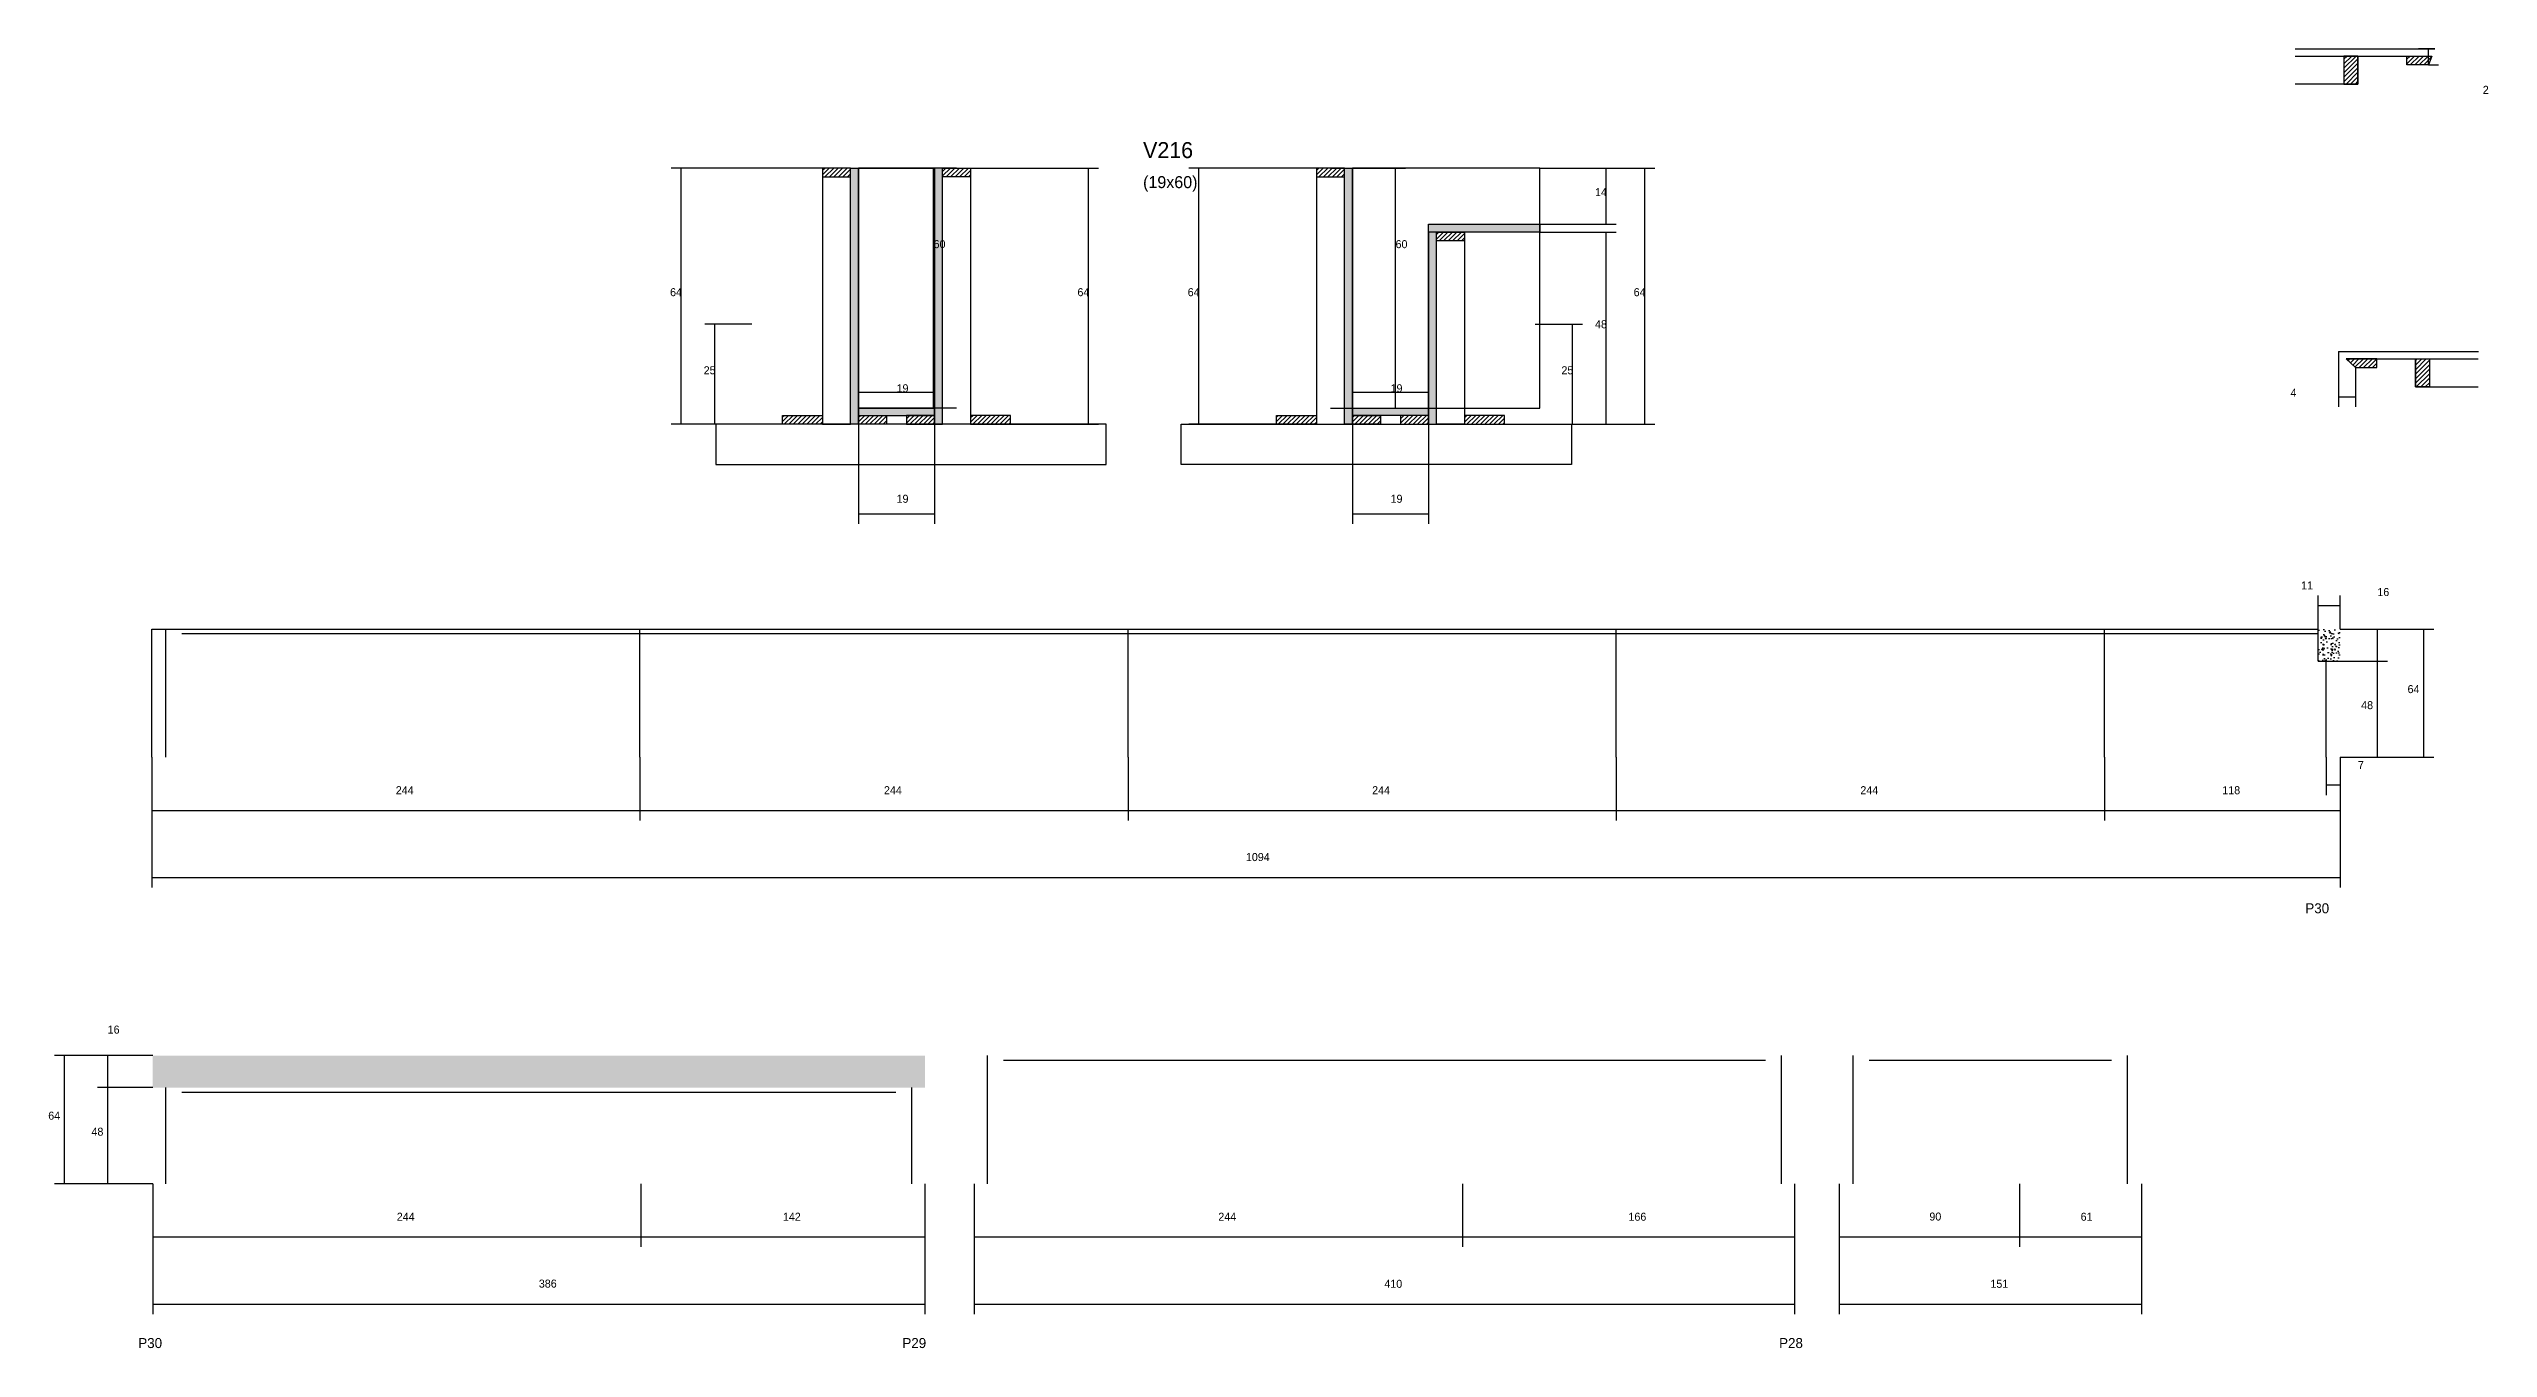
# Model space of a CAD drawing. Header units: metres. Extents: x 6030 to 7250, y 6730 to 8058.
# Drawn here: x 6030 to 7250, y 7409 to 8058 of the extents above; entities that cross this region are included whole.
import ezdxf

# ---------------------------------------------------------------- set-up
doc = ezdxf.new("R2010")
doc.units = ezdxf.units.M
for name, color, linetype in [('CONCRETO', 251, 'Continuous'), ('COTA', 241, 'Continuous'), ('Cota Seção (2x)', 4, 'Continuous'), ('Hachura', 253, 'Continuous'), ('Madeira', 126, 'Continuous'), ('NOMENCLATURA', 7, 'Continuous'), ('Painéis', 200, 'Continuous'), ('SARR_2.2x7', 40, 'Continuous'), ('Texto Seção', 7, 'Continuous')]:
    doc.layers.add(name, color=color, linetype=linetype)

msp = doc.modelspace()

# ---------------------------------------------------------------- hatches: boundary and pattern name
at = {"layer": 'COTA'}
h = msp.add_hatch(dxfattribs=at)
h.set_pattern_fill('AR-CONC', scale=0.03)
h.paths.add_polyline_path([(7175.5, 7768.3), (7164.5, 7768.3), (7164.5, 7752.3), (7175.5, 7752.3)])
h = msp.add_hatch(dxfattribs=at)
h.set_pattern_fill('AR-CONC', scale=0.03)
h.paths.add_polyline_path([(6468.2, 7539.2), (6468.2, 7555.2), (6468.2, 7555.2), (6082.2, 7555.2), (6082.2, 7555.2), (6082.2, 7539.2), (6082.2, 7539.2), (6468.2, 7539.2)])
at = {"layer": 'Hachura'}
h = msp.add_hatch(dxfattribs=at)
h.set_pattern_fill('ANSI31', scale=0.5)
h.paths.add_polyline_path([(7184.4, 8054.6), (7177.4, 8054.6), (7177.4, 8040.6), (7184.4, 8040.6)])
h = msp.add_hatch(dxfattribs=at)
h.set_pattern_fill('ANSI31', scale=0.5)
h.paths.add_polyline_path([(7221.4, 8054.6), (7219.6, 8050.2), (7219.6, 8050.2), (7208.8, 8050.2), (7208.8, 8050.2), (7208.8, 8054.6), (7208.8, 8054.6), (7221.4, 8054.6)])
h = msp.add_hatch(dxfattribs=at)
h.set_pattern_fill('ANSI31', scale=0.5)
h.paths.add_polyline_path([(6431, 7994.2), (6431, 7998.6), (6431, 7998.6), (6417, 7998.6), (6417, 7998.6), (6417, 7994.2), (6417, 7994.2), (6431, 7994.2)])
h = msp.add_hatch(color=8, dxfattribs=at)
h.dxf.hatch_style = 1
h.paths.add_polyline_path([(6431, 7998.6), (6435, 7998.6), (6435, 7998.6), (6435, 7870.6), (6435, 7870.6), (6431, 7870.6), (6431, 7870.6), (6431, 7998.6)])
h = msp.add_hatch(color=8, dxfattribs=at)
h.dxf.hatch_style = 1
h.paths.add_polyline_path([(6477, 7998.6), (6473, 7998.6), (6473, 7998.6), (6473, 7870.6), (6473, 7870.6), (6477, 7870.6), (6477, 7870.6), (6477, 7998.6)])
h = msp.add_hatch(dxfattribs=at)
h.set_pattern_fill('ANSI31', scale=0.5)
h.paths.add_polyline_path([(6477, 7994.2), (6477, 7998.6), (6477, 7998.6), (6491, 7998.6), (6491, 7998.6), (6491, 7994.2), (6491, 7994.2), (6477, 7994.2)])
h = msp.add_hatch(dxfattribs=at)
h.set_pattern_fill('ANSI31', scale=0.5)
h.paths.add_polyline_path([(6677.9, 7994.2), (6677.9, 7998.6), (6677.9, 7998.6), (6663.9, 7998.6), (6663.9, 7998.6), (6663.9, 7994.2), (6663.9, 7994.2), (6677.9, 7994.2)])
h = msp.add_hatch(color=8, dxfattribs=at)
h.dxf.hatch_style = 1
h.paths.add_polyline_path([(6677.9, 7998.6), (6681.9, 7998.6), (6681.9, 7998.6), (6681.9, 7870.6), (6681.9, 7870.6), (6677.9, 7870.6), (6677.9, 7870.6), (6677.9, 7998.6)])
h = msp.add_hatch(color=8, dxfattribs=at)
h.dxf.hatch_style = 1
h.paths.add_polyline_path([(6723.9, 7970.6), (6719.9, 7970.6), (6719.9, 7970.6), (6719.9, 7870.6), (6719.9, 7870.6), (6723.9, 7870.6), (6723.9, 7870.6), (6723.9, 7970.6)])
h = msp.add_hatch(color=8, dxfattribs=at)
h.dxf.hatch_style = 1
h.paths.add_polyline_path([(6719.9, 7966.6), (6719.9, 7970.6), (6719.9, 7970.6), (6775.5, 7970.6), (6775.5, 7970.6), (6775.5, 7966.6), (6775.5, 7966.6), (6719.9, 7966.6)])
h = msp.add_hatch(dxfattribs=at)
h.set_pattern_fill('ANSI31', scale=0.5)
h.paths.add_polyline_path([(6723.9, 7962.2), (6723.9, 7966.6), (6723.9, 7966.6), (6737.9, 7966.6), (6737.9, 7966.6), (6737.9, 7962.2), (6737.9, 7962.2), (6723.9, 7962.2)])
h = msp.add_hatch(dxfattribs=at)
h.set_pattern_fill('ANSI31', scale=0.5)
h.paths.add_polyline_path([(7178.5, 7903.3), (7183.1, 7898.9), (7183.1, 7898.9), (7193.9, 7898.9), (7193.9, 7898.9), (7193.9, 7903.3), (7193.9, 7903.3), (7178.5, 7903.3)])
h = msp.add_hatch(dxfattribs=at)
h.set_pattern_fill('ANSI31', scale=0.5)
h.paths.add_polyline_path([(7213.1, 7903.3), (7220.1, 7903.3), (7220.1, 7889.3), (7213.1, 7889.3)])
h = msp.add_hatch(color=8, dxfattribs=at)
h.dxf.hatch_style = 1
h.paths.add_polyline_path([(6473, 7875), (6473, 7878.6), (6473, 7878.6), (6435, 7878.6), (6435, 7878.6), (6435, 7875), (6435, 7875), (6473, 7875)])
h = msp.add_hatch(color=8, dxfattribs=at)
h.dxf.hatch_style = 1
h.paths.add_polyline_path([(6681.9, 7875), (6681.9, 7878.6), (6681.9, 7878.6), (6719.9, 7878.6), (6719.9, 7878.6), (6719.9, 7875), (6719.9, 7875), (6681.9, 7875)])
h = msp.add_hatch(dxfattribs=at)
h.set_pattern_fill('ANSI31', scale=0.5)
h.paths.add_polyline_path([(6397, 7870.6), (6397, 7875), (6397, 7875), (6417, 7875), (6417, 7875), (6417, 7870.6), (6417, 7870.6), (6397, 7870.6)])
h = msp.add_hatch(dxfattribs=at)
h.set_pattern_fill('ANSI31', scale=0.5)
h.paths.add_polyline_path([(6435, 7870.6), (6435, 7875), (6435, 7875), (6449, 7875), (6449, 7875), (6449, 7870.6), (6449, 7870.6), (6435, 7870.6)])
h = msp.add_hatch(dxfattribs=at)
h.set_pattern_fill('ANSI31', scale=0.5)
h.paths.add_polyline_path([(6473, 7870.6), (6473, 7875), (6473, 7875), (6459, 7875), (6459, 7875), (6459, 7870.6), (6459, 7870.6), (6473, 7870.6)])
h = msp.add_hatch(dxfattribs=at)
h.set_pattern_fill('ANSI31', scale=0.5)
h.paths.add_polyline_path([(6511, 7870.6), (6511, 7875), (6511, 7875), (6491, 7875), (6491, 7875), (6491, 7870.6), (6491, 7870.6), (6511, 7870.6)])
h = msp.add_hatch(dxfattribs=at)
h.set_pattern_fill('ANSI31', scale=0.5)
h.paths.add_polyline_path([(6643.9, 7870.6), (6643.9, 7875), (6643.9, 7875), (6663.9, 7875), (6663.9, 7875), (6663.9, 7870.6), (6663.9, 7870.6), (6643.9, 7870.6)])
h = msp.add_hatch(dxfattribs=at)
h.set_pattern_fill('ANSI31', scale=0.5)
h.paths.add_polyline_path([(6681.9, 7870.6), (6681.9, 7875), (6681.9, 7875), (6695.9, 7875), (6695.9, 7875), (6695.9, 7870.6), (6695.9, 7870.6), (6681.9, 7870.6)])
h = msp.add_hatch(dxfattribs=at)
h.set_pattern_fill('ANSI31', scale=0.5)
h.paths.add_polyline_path([(6719.9, 7870.6), (6719.9, 7875), (6719.9, 7875), (6705.9, 7875), (6705.9, 7875), (6705.9, 7870.6), (6705.9, 7870.6), (6719.9, 7870.6)])
h = msp.add_hatch(dxfattribs=at)
h.set_pattern_fill('ANSI31', scale=0.5)
h.paths.add_polyline_path([(6757.9, 7870.6), (6757.9, 7875), (6757.9, 7875), (6737.9, 7875), (6737.9, 7875), (6737.9, 7870.6), (6737.9, 7870.6), (6757.9, 7870.6)])

# ---------------------------------------------------------------- linework, layer by layer
at = {"layer": 'CONCRETO'}
for points in [[(6435, 7998.6), (6435, 7998.6), (6473, 7998.6), (6473, 7970.6), (6473, 7970.6), (6473, 7878.6), (6435, 7878.6), (6435, 7998.6)], [(6435, 7878.6), (6473, 7878.6), (6473, 7998.6), (6435, 7998.6)], [(6775.5, 7970.6), (6775.5, 7998.6), (6681.9, 7998.6), (6681.9, 7970.6), (6681.9, 7970.6), (6681.9, 7878.6), (6719.9, 7878.6), (6719.9, 7970.6)], [(6681.9, 7878.6), (6775.5, 7878.6), (6775.5, 7998.6), (6681.9, 7998.6)]]:
    msp.add_lwpolyline(points, close=True, dxfattribs=at)
at = {"layer": 'COTA'}
for p, q in [((7222.8, 8058.2), (7214.6, 8058.2)), ((7219.6, 8050.2), (7219.6, 8058.2)), ((7219.6, 8050.2), (7224.6, 8050.2)), ((6417, 7998.6), (6341.3, 7998.6)), ((6346.3, 7870.6), (6346.3, 7998.6)), ((6491, 7998.6), (6554.9, 7998.6)), ((6549.9, 7870.6), (6549.9, 7998.6)), ((6663.9, 7998.6), (6600, 7998.6)), ((6605, 7870.6), (6605, 7998.6)), ((6775.5, 7998.6), (6832.9, 7998.6)), ((6775.5, 7998.6), (6813.6, 7998.6)), ((6808.6, 7970.6), (6808.6, 7998.6)), ((6827.9, 7870.6), (6827.9, 7998.6)), ((6775.5, 7970.6), (6813.6, 7970.6)), ((6775.5, 7966.6), (6813.6, 7966.6)), ((6808.6, 7870.6), (6808.6, 7966.6)), ((6381.7, 7920.6), (6358.1, 7920.6)), ((6363.1, 7870.6), (6363.1, 7920.6)), ((6773.2, 7920.6), (6796.8, 7920.6)), ((6791.8, 7870.6), (6791.8, 7920.6)), ((7174.7, 7906.9), (7174.7, 7879.4)), ((7183.1, 7898.9), (7183.1, 7879.4)), ((7174.7, 7884.4), (7183.1, 7884.4)), ((6401.4, 7870.6), (6341.3, 7870.6)), ((6381.7, 7870.6), (6358.1, 7870.6)), ((6435, 7870.6), (6435, 7820.9)), ((6473, 7870.6), (6473, 7820.9)), ((6506.6, 7870.6), (6554.9, 7870.6)), ((6648.3, 7870.6), (6600, 7870.6)), ((6681.9, 7870.6), (6681.9, 7820.9)), ((6719.9, 7870.6), (6719.9, 7820.9)), ((6753.5, 7870.6), (6832.9, 7870.6)), ((6753.5, 7870.6), (6813.6, 7870.6)), ((6773.2, 7870.6), (6796.8, 7870.6)), ((6435, 7825.9), (6473, 7825.9)), ((6681.9, 7825.9), (6719.9, 7825.9)), ((7164.5, 7768.3), (7164.5, 7785)), ((7164.5, 7780), (7175.5, 7780)), ((7175.5, 7768.3), (7175.5, 7785)), ((7175.5, 7768.3), (7199.1, 7768.3)), ((7175.5, 7768.3), (7222.3, 7768.3)), ((7194.1, 7752.3), (7194.1, 7768.3)), ((7217.3, 7704.3), (7217.3, 7768.3)), ((7175.5, 7752.3), (7199.1, 7752.3)), ((7175.5, 7752.3), (7199.1, 7752.3)), ((7194.1, 7704.3), (7194.1, 7752.3)), ((6081.7, 7704.3), (6081.7, 7672.7)), ((6081.7, 7704.3), (6081.7, 7639.2)), ((6325.7, 7704.3), (6325.7, 7672.7)), ((6325.7, 7704.3), (6325.7, 7672.7)), ((6569.7, 7704.3), (6569.7, 7672.7)), ((6569.7, 7704.3), (6569.7, 7672.7)), ((6813.7, 7704.3), (6813.7, 7672.7)), ((6813.7, 7704.3), (6813.7, 7672.7)), ((7057.7, 7704.3), (7057.7, 7672.7)), ((7057.7, 7704.3), (7057.7, 7672.7)), ((7168.5, 7704.3), (7168.5, 7685.4)), ((7175.5, 7704.3), (7175.5, 7672.7)), ((7175.5, 7704.3), (7175.5, 7639.2)), ((7175.5, 7704.3), (7199.1, 7704.3)), ((7175.5, 7704.3), (7222.3, 7704.3)), ((7175.5, 7704.3), (7175.5, 7685.4)), ((7168.5, 7690.4), (7175.5, 7690.4)), ((6081.7, 7677.7), (6325.7, 7677.7)), ((6325.7, 7677.7), (6569.7, 7677.7)), ((6569.7, 7677.7), (6813.7, 7677.7)), ((6813.7, 7677.7), (7057.7, 7677.7)), ((7057.7, 7677.7), (7175.5, 7677.7)), ((6081.7, 7644.2), (7175.5, 7644.2)), ((6082.2, 7555.2), (6033.1, 7555.2)), ((6038.1, 7491.2), (6038.1, 7555.2)), ((6082.2, 7555.2), (6054.7, 7555.2)), ((6059.7, 7539.2), (6059.7, 7555.2)), ((6082.2, 7539.2), (6054.7, 7539.2)), ((6082.2, 7539.2), (6054.7, 7539.2)), ((6059.7, 7491.2), (6059.7, 7539.2)), ((6082.2, 7491.2), (6033.1, 7491.2)), ((6082.2, 7491.2), (6054.7, 7491.2)), ((6082.2, 7491.2), (6082.2, 7459.6)), ((6082.2, 7491.2), (6082.2, 7426.1)), ((6326.2, 7491.2), (6326.2, 7459.6)), ((6326.2, 7491.2), (6326.2, 7459.6)), ((6468.2, 7491.2), (6468.2, 7459.6)), ((6468.2, 7491.2), (6468.2, 7426.1)), ((6492.8, 7491.2), (6492.8, 7459.6)), ((6492.8, 7491.2), (6492.8, 7426.1)), ((6736.8, 7491.2), (6736.8, 7459.6)), ((6736.8, 7491.2), (6736.8, 7459.6)), ((6902.8, 7491.2), (6902.8, 7459.6)), ((6902.8, 7491.2), (6902.8, 7426.1)), ((6925.1, 7491.2), (6925.1, 7426.1)), ((6925.1, 7491.2), (6925.1, 7459.6)), ((7015.3, 7491.2), (7015.3, 7459.6)), ((7015.3, 7491.2), (7015.3, 7459.6)), ((7076.3, 7491.2), (7076.3, 7426.1)), ((7076.3, 7491.2), (7076.3, 7459.6)), ((6082.2, 7464.6), (6326.2, 7464.6)), ((6326.2, 7464.6), (6468.2, 7464.6)), ((6492.8, 7464.6), (6736.8, 7464.6)), ((6736.8, 7464.6), (6902.8, 7464.6)), ((6925.1, 7464.6), (7015.3, 7464.6)), ((7015.3, 7464.6), (7076.3, 7464.6)), ((6082.2, 7431.1), (6468.2, 7431.1)), ((6492.8, 7431.1), (6902.8, 7431.1)), ((6925.1, 7431.1), (7076.3, 7431.1))]:
    msp.add_line(p, q, dxfattribs=at)
at = {"layer": 'Cota Seção (2x)'}
for p, q in [((6484, 7998.6), (6467.5, 7998.6)), ((6472.5, 7878.6), (6472.5, 7998.6)), ((6670.9, 7998.6), (6708.4, 7998.6)), ((6703.4, 7878.6), (6703.4, 7998.6)), ((6435, 7870.6), (6435, 7891.6)), ((6473, 7870.6), (6473, 7891.6)), ((6681.9, 7870.6), (6681.9, 7891.6)), ((6719.9, 7870.6), (6719.9, 7891.6)), ((6435, 7886.6), (6473, 7886.6)), ((6484, 7878.6), (6467.5, 7878.6)), ((6670.9, 7878.6), (6708.4, 7878.6)), ((6681.9, 7886.6), (6719.9, 7886.6))]:
    msp.add_line(p, q, dxfattribs=at)
at = {"layer": 'Madeira'}
for points in [[(7184.4, 8054.6), (7184.4, 8040.6), (7153, 8040.6)], [(7213.1, 7903.3), (7213.1, 7889.3), (7244.5, 7889.3)]]:
    msp.add_lwpolyline(points, dxfattribs=at)
for points in [[(7184.4, 8040.6), (7184.4, 8054.6), (7177.4, 8054.6), (7177.4, 8040.6)], [(7208.8, 8054.6), (7221.4, 8054.6), (7219.6, 8050.2), (7208.8, 8050.2)], [(6431, 7994.2), (6431, 7998.6), (6417, 7998.6), (6417, 7994.2)], [(6431, 7998.6), (6417, 7998.6), (6417, 7870.6), (6431, 7870.6)], [(6477, 7994.2), (6477, 7998.6), (6491, 7998.6), (6491, 7994.2)], [(6477, 7998.6), (6491, 7998.6), (6491, 7870.6), (6477, 7870.6)], [(6677.9, 7994.2), (6677.9, 7998.6), (6663.9, 7998.6), (6663.9, 7994.2)], [(6677.9, 7998.6), (6663.9, 7998.6), (6663.9, 7870.6), (6677.9, 7870.6)], [(6723.9, 7962.2), (6723.9, 7966.6), (6737.9, 7966.6), (6737.9, 7962.2)], [(6723.9, 7966.6), (6737.9, 7966.6), (6737.9, 7870.6), (6723.9, 7870.6)], [(7193.9, 7903.3), (7178.5, 7903.3), (7183.1, 7898.9), (7193.9, 7898.9)], [(7213.1, 7889.3), (7213.1, 7903.3), (7220.1, 7903.3), (7220.1, 7889.3)], [(6363.6, 7850.6), (6558.7, 7850.6), (6558.7, 7870.6), (6363.6, 7870.6)], [(6397, 7870.6), (6397, 7875), (6417, 7875), (6417, 7870.6)], [(6435, 7870.6), (6435, 7875), (6449, 7875), (6449, 7870.6)], [(6473, 7870.6), (6473, 7875), (6459, 7875), (6459, 7870.6)], [(6511, 7870.6), (6511, 7875), (6491, 7875), (6491, 7870.6)], [(6791.4, 7850.6), (6596.2, 7850.6), (6596.2, 7870.6), (6791.4, 7870.6)], [(6643.9, 7870.6), (6643.9, 7875), (6663.9, 7875), (6663.9, 7870.6)], [(6681.9, 7870.6), (6681.9, 7875), (6695.9, 7875), (6695.9, 7870.6)], [(6719.9, 7870.6), (6719.9, 7875), (6705.9, 7875), (6705.9, 7870.6)], [(6757.9, 7870.6), (6757.9, 7875), (6737.9, 7875), (6737.9, 7870.6)]]:
    msp.add_lwpolyline(points, close=True, dxfattribs=at)
at = {"layer": 'Painéis'}
for p, q in [((7153, 8058.2), (7222.8, 8058.2)), ((7153, 8054.6), (7221.4, 8054.6)), ((6435, 7870.6), (6435, 7998.6)), ((6473, 7870.6), (6473, 7998.6)), ((6681.9, 7870.6), (6681.9, 7998.6)), ((6719.9, 7970.6), (6775.5, 7970.6)), ((6719.9, 7966.6), (6719.9, 7970.6)), ((6719.9, 7870.6), (6719.9, 7966.6)), ((6775.5, 7966.6), (6775.5, 7970.6)), ((7174.7, 7906.9), (7244.6, 7906.9)), ((7178.5, 7903.3), (7244.5, 7903.3)), ((6435, 7878.6), (6473, 7878.6)), ((6435, 7875), (6435, 7878.6)), ((6473, 7875), (6473, 7878.6)), ((6681.9, 7878.6), (6719.9, 7878.6)), ((6681.9, 7875), (6681.9, 7878.6)), ((6719.9, 7875), (6719.9, 7878.6)), ((6081.7, 7768.3), (7164.5, 7768.3)), ((6081.7, 7704.3), (6081.7, 7768.3)), ((6325.7, 7704.3), (6325.7, 7768.3)), ((6569.7, 7704.3), (6569.7, 7768.3)), ((6813.7, 7704.3), (6813.7, 7768.3)), ((7057.7, 7704.3), (7057.7, 7768.3)), ((7164.5, 7752.3), (7164.5, 7768.3)), ((7164.5, 7752.3), (7175.5, 7752.3))]:
    msp.add_line(p, q, dxfattribs=at)
for points in [[(6431, 7998.6), (6435, 7998.6), (6435, 7870.6), (6431, 7870.6)], [(6477, 7998.6), (6473, 7998.6), (6473, 7870.6), (6477, 7870.6)], [(6677.9, 7998.6), (6681.9, 7998.6), (6681.9, 7870.6), (6677.9, 7870.6)], [(6719.9, 7966.6), (6719.9, 7970.6), (6775.5, 7970.6), (6775.5, 7966.6)], [(6723.9, 7966.6), (6719.9, 7966.6), (6719.9, 7870.6), (6723.9, 7870.6)], [(6473, 7875), (6473, 7878.6), (6435, 7878.6), (6435, 7875)], [(6681.9, 7875), (6681.9, 7878.6), (6719.9, 7878.6), (6719.9, 7875)]]:
    msp.add_lwpolyline(points, close=True, dxfattribs=at)
at = {"layer": 'SARR_2.2x7'}
for p, q in [((6088.7, 7704.3), (6088.7, 7768.3)), ((6096.7, 7766.1), (6325.7, 7766.1)), ((6325.7, 7766.1), (6569.7, 7766.1)), ((6569.7, 7766.1), (6813.7, 7766.1)), ((6813.7, 7766.1), (7057.7, 7766.1)), ((7057.7, 7766.1), (7164.5, 7766.1)), ((7168.5, 7704.3), (7168.5, 7752.3)), ((6499.4, 7491.2), (6499.4, 7555.2)), ((6507.4, 7553), (6736.8, 7553)), ((6736.8, 7553), (6888.3, 7553)), ((6896.3, 7491.2), (6896.3, 7555.2)), ((6932.1, 7491.2), (6932.1, 7555.2)), ((6940.1, 7553), (7015.3, 7553)), ((7015.3, 7553), (7061.3, 7553)), ((7069.3, 7491.2), (7069.3, 7555.2)), ((6088.7, 7491.2), (6088.7, 7539.2)), ((6096.7, 7537), (6326.2, 7537)), ((6326.2, 7537), (6453.6, 7537)), ((6461.6, 7491.2), (6461.6, 7539.2))]:
    msp.add_line(p, q, dxfattribs=at)

# ---------------------------------------------------------------- texts
at = {"layer": 'COTA'}
for s, p in [('2', (7246.8, 8035.7)), ('14', (6803.1, 7984.6)), ('64', (6340.8, 7934.6)), ('64', (6544.4, 7934.6)), ('64', (6599.5, 7934.6)), ('64', (6822.4, 7934.6)), ('48', (6803.1, 7918.6)), ('25', (6357.6, 7895.6)), ('25', (6786.3, 7895.6)), ('4', (7150.7, 7884.4)), ('19', (6454, 7831.4)), ('19', (6700.9, 7831.4)), ('11', (7156, 7788.1)), ('16', (7194.1, 7784.8)), ('48', (7186, 7728.3)), ('64', (7209.2, 7736.3)), ('7', (7184.4, 7698.4)), ('244', (6203.7, 7685.8)), ('244', (6447.7, 7685.8)), ('244', (6691.7, 7685.8)), ('244', (6935.7, 7685.8)), ('118', (7116.6, 7685.8)), ('1094', (6628.6, 7652.4)), ('16', (6059.7, 7566.2)), ('64', (6030, 7523.2)), ('48', (6051.6, 7515.2)), ('244', (6204.2, 7472.7)), ('142', (6397.2, 7472.7)), ('244', (6614.8, 7472.7)), ('166', (6819.8, 7472.7)), ('90', (6970.2, 7472.8)), ('61', (7045.8, 7472.7)), ('386', (6275.2, 7439.3)), ('410', (6697.8, 7439.2)), ('151', (7000.7, 7439.2))]:
    msp.add_text(s, height=4, dxfattribs=at).set_placement(p)
at = {"layer": 'Cota Seção (2x)'}
for s, p in [('60', (6472.5, 7958.6)), ('60', (6703.4, 7958.6)), ('19', (6454, 7886.6)), ('19', (6700.9, 7886.6))]:
    msp.add_text(s, height=4, dxfattribs=at).set_placement(p)
at = {"layer": 'NOMENCLATURA'}
for s, p in [('P30', (7158.1, 7626.3)), ('P30', (6075, 7409.1)), ('P29', (6456.9, 7409.1)), ('P28', (6895.1, 7409.1))]:
    msp.add_text(s, height=5, dxfattribs=at).set_placement(p)
at = {"layer": 'Texto Seção'}
for s, height, p in [('V216', 8, (6577.2, 8003.6)), ('(19x60)', 6, (6577.2, 7988.6))]:
    msp.add_text(s, height=height, dxfattribs=at).set_placement(p)

doc.saveas('drawing.dxf')
